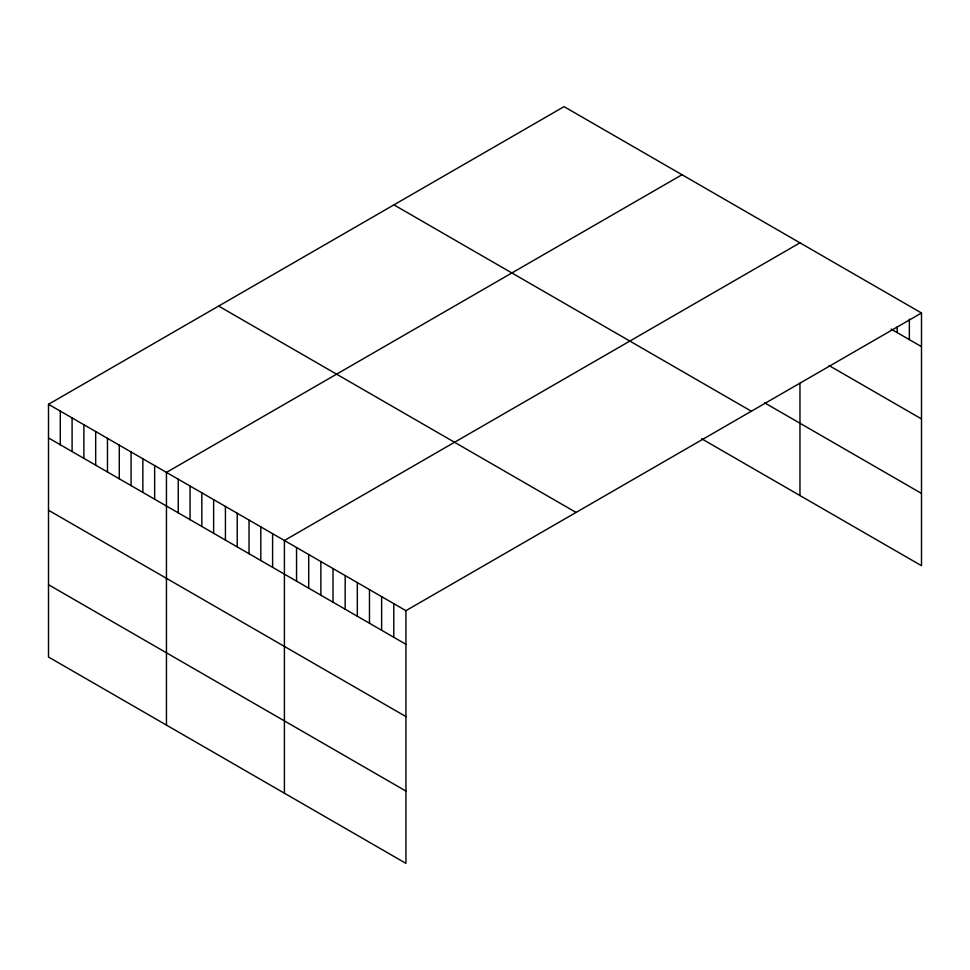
<?xml version="1.0" encoding="UTF-8"?>
<svg xmlns="http://www.w3.org/2000/svg" width="970" height="970" viewBox="0 0 970 970"><rect width="100%" height="100%" fill="white"/><g stroke="black" fill="none" stroke-linecap="round" stroke-linejoin="round"><path stroke-width="1.45" d="M921.5 312.995L405.933 610.663L405.933 863.361L48.5 657.005L48.5 404.296L564.067 106.639L921.5 312.995L921.5 565.704L701.674 438.792M682.019 174.733L166.452 472.402L166.452 725.099M799.971 242.839L284.404 540.496L284.404 793.205M891.115 329.097L921.5 346.642M829.144 365.605L921.5 418.931M764.59 402.817L921.5 493.415M393.929 204.864L751.362 411.231M218.638 306.071L576.071 512.427M48.5 404.296L405.933 610.663M48.5 437.931L405.933 644.298M48.5 510.232L405.933 716.587M48.5 584.704L405.933 791.071M909.351 319.142L909.351 339.621M897.189 326.757L897.189 332.601M799.971 383.247L799.971 495.537M393.784 603.643L393.784 637.278M381.622 596.623L381.622 630.27M369.473 589.614L369.473 623.249M357.324 582.594L357.324 616.229M345.174 575.574L345.174 609.221M333.013 568.565L333.013 602.2M320.864 561.545L320.864 595.18M308.715 554.525L308.715 588.172M296.553 547.516L296.553 581.151M272.606 533.682L272.606 567.329M260.809 526.88L260.809 560.514M249.023 520.065L249.023 553.7M237.226 513.251L237.226 546.898M225.428 506.449L225.428 540.084M213.63 499.635L213.63 533.27M201.833 492.833L201.833 526.467M190.047 486.018L190.047 519.653M178.25 479.204L178.25 512.839M154.654 465.588L154.654 499.223M142.857 458.774L142.857 492.408M131.071 451.971L131.071 485.606M119.274 445.157L119.274 478.792M107.476 438.343L107.476 471.99M95.678 431.541L95.678 465.176M83.881 424.727L83.881 458.361M72.095 417.912L72.095 451.559M60.298 411.11L60.298 444.745"/></g></svg>
